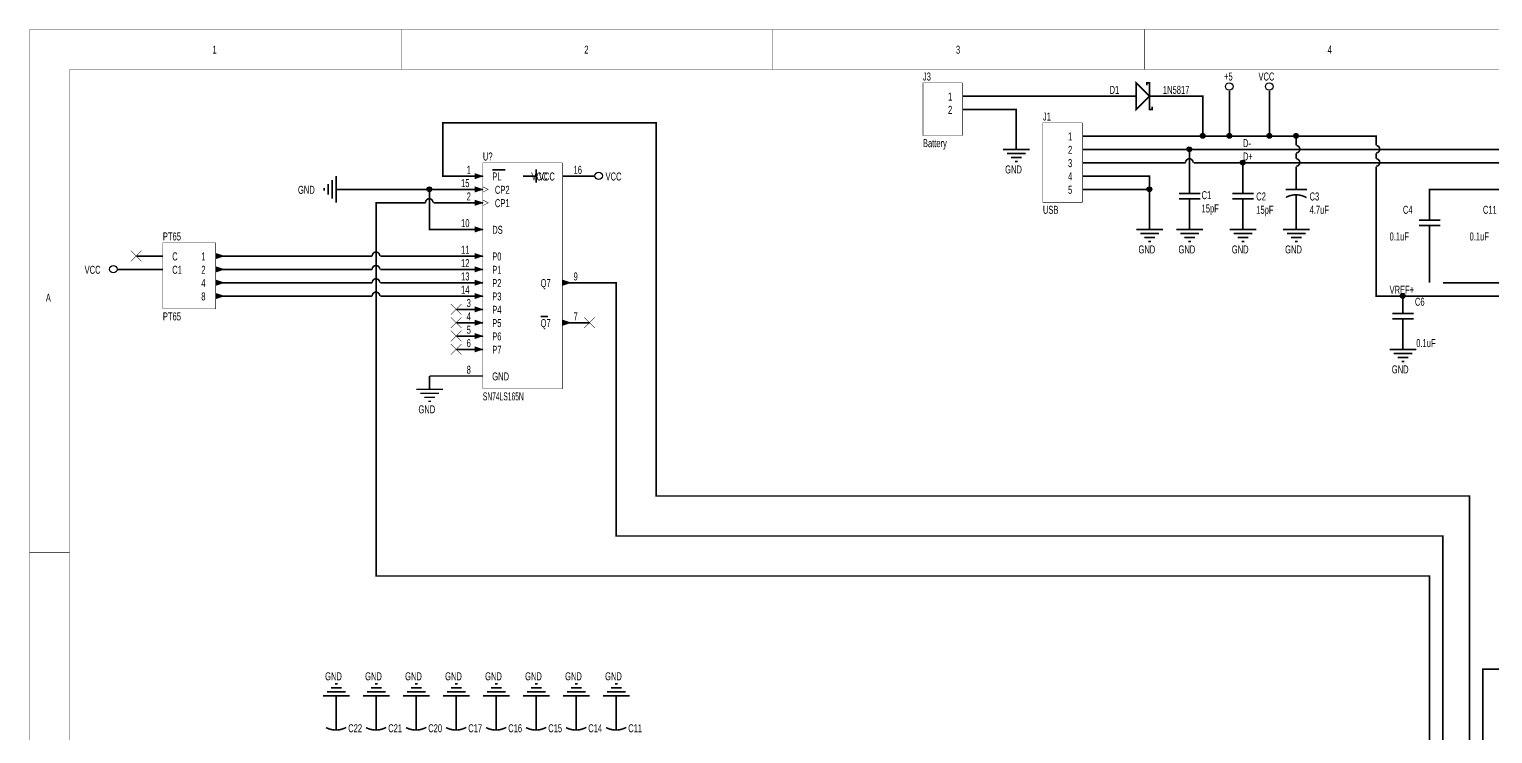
# Model space of a CAD drawing. Extents: x 0 to 22.3, y 0 to 15.7.
# Drawn here: x 0 to 10.97, y 10.42 to 15.7 of the extents above; entities that cross this region are included whole.
import ezdxf

# ---------------------------------------------------------------- set-up
doc = ezdxf.new("R2010")
doc.units = 0
doc.header["$MEASUREMENT"] = 0
doc.layers.get('0').update_dxf_attribs({"linetype": 'CONTINUOUS'})

msp = doc.modelspace()

# ---------------------------------------------------------------- linework, layer by layer
for points, const_width in [([(0, 15.700002), (22.296096, 15.700002), (22.296096, 0.003907), (0, 0.003907), (0, 15.700002)], 0.0039), ([(2.7875, 15.4), (2.7875, 15.7)], 0.0039), ([(5.575, 15.4), (5.575, 15.7)], 0.0039), ([(8.3625, 15.4), (8.3625, 15.7)], 0.0039), ([(0.299778, 15.400151), (21.996318, 15.400151), (21.996318, 0.303757), (0.299778, 0.303757), (0.299778, 15.400151)], 0.0039), ([(6.700253, 15.300201), (6.996128, 15.300201), (6.996128, 14.904306), (6.700253, 14.904306), (6.700253, 15.300201)], 0.0039), ([(8.42, 15.12), (8.42, 15.1), (8.4, 15.1), (8.4, 15.3), (8.38, 15.3), (8.38, 15.28)], 0.0118), ([(7, 15.2), (7.2, 15.2)], 0.0118), ([(7.2, 15.2), (8.1, 15.2)], 0.0118), ([(8.3, 15.2), (8.1, 15.2)], 0.0118), ([(8.4, 15.2), (8.6, 15.2)], 0.0118), ([(8.6, 15.2), (8.8, 15.2), (8.8, 14.9)], 0.0118), ([(9, 15.2), (9, 15.24)], 0.0118), ([(9, 15.2), (9, 14.9)], 0.0118), ([(9.3, 15.2), (9.3, 15.24)], 0.0118), ([(9.3, 15.2), (9.3, 14.9)], 0.0118), ([(7, 15.1), (7.2, 15.1)], 0.0118), ([(7.2, 15.1), (7.4, 15.1), (7.4, 14.9)], 0.0118), ([(3.2, 14.6), (3.1, 14.6), (3.1, 15), (4.7, 15), (4.7, 12.2), (10.8, 12.2), (10.8, 9.7)], 0.0118), ([(7.599586, 15.00035), (7.89633, 15.00035), (7.89633, 14.403686), (7.599586, 14.403686), (7.599586, 15.00035)], 0.0039), ([(7.4, 14.9), (7.4, 14.8)], 0.0118), ([(7.9, 14.9), (8.1, 14.9)], 0.0118), ([(8.1, 14.9), (10.1, 14.9), (10.1, 14.83)], 0.0118), ([(9.499801, 14.773971), (9.502235, 14.7742), (9.50464, 14.77464), (9.506998, 14.775288), (9.50929, 14.776139), (9.5115, 14.777186), (9.513609, 14.778423), (9.515603, 14.779838), (9.517466, 14.781422), (9.519184, 14.783162), (9.520744, 14.785045), (9.522133, 14.787057), (9.523342, 14.789183), (9.524361, 14.791406), (9.525183, 14.793709), (9.525801, 14.796075), (9.52621, 14.798486), (9.526408, 14.800924), (9.526392, 14.803369), (9.526164, 14.805804), (9.525724, 14.808209), (9.525076, 14.810567), (9.524225, 14.81286), (9.523178, 14.81507), (9.521942, 14.81718), (9.520527, 14.819174), (9.518943, 14.821037), (9.517204, 14.822756), (9.515321, 14.824316), (9.513309, 14.825706), (9.511184, 14.826915), (9.508961, 14.827934), (9.506659, 14.828756), (9.504293, 14.829374), (9.501882, 14.829783), (9.499997, 14.829955)], 0.0118), ([(9.5, 14.9), (9.5, 14.83)], 0.0118), ([(10.099744, 14.773994), (10.102175, 14.774256), (10.104574, 14.774729), (10.106922, 14.77541), (10.109203, 14.776292), (10.111397, 14.77737), (10.113489, 14.778636), (10.115463, 14.780079), (10.117304, 14.781688), (10.118998, 14.783452), (10.120531, 14.785357), (10.121893, 14.787388), (10.123072, 14.78953), (10.124061, 14.791767), (10.12485, 14.794081), (10.125435, 14.796456), (10.125811, 14.798872), (10.125975, 14.801312), (10.125925, 14.803757), (10.125663, 14.806188), (10.12519, 14.808588), (10.124509, 14.810937), (10.123627, 14.813217), (10.122549, 14.815412), (10.121284, 14.817505), (10.119841, 14.819479), (10.118232, 14.82132), (10.116469, 14.823014), (10.114564, 14.824548), (10.112534, 14.82591), (10.110392, 14.82709), (10.108156, 14.828078), (10.105842, 14.828868), (10.103468, 14.829453), (10.101052, 14.829829), (10.099994, 14.829926)], 0.0118), ([(7.3, 14.8), (7.5, 14.8)], 0.0118), ([(7.33, 14.77), (7.47, 14.77)], 0.0118), ([(7.36, 14.74), (7.44, 14.74)], 0.0118), ([(7.39, 14.71), (7.41, 14.71)], 0.0118), ([(7.9, 14.8), (8.1, 14.8)], 0.0118), ([(8.1, 14.8), (15.5, 14.8), (15.5, 8.4), (14, 8.4)], 0.0118), ([(8.726094, 14.700247), (8.726142, 14.702692), (8.725977, 14.705132), (8.7256, 14.707548), (8.725013, 14.709922), (8.724222, 14.712236), (8.723233, 14.714472), (8.722052, 14.716614), (8.720689, 14.718644), (8.719154, 14.720548), (8.71746, 14.722311), (8.715618, 14.723919), (8.713643, 14.725361), (8.71155, 14.726625), (8.709355, 14.727701), (8.707074, 14.728583), (8.704725, 14.729262), (8.702326, 14.729733), (8.699895, 14.729994), (8.69745, 14.730042), (8.695011, 14.729877), (8.692595, 14.729499), (8.690222, 14.728913), (8.687908, 14.728122), (8.685673, 14.727132), (8.683532, 14.725951), (8.681502, 14.724588), (8.679598, 14.723053), (8.677836, 14.721358), (8.676228, 14.719516), (8.674786, 14.71754), (8.673523, 14.715447), (8.672446, 14.713251), (8.671565, 14.71097), (8.670886, 14.708621), (8.670414, 14.706221), (8.670154, 14.70379), (8.670106, 14.701345), (8.670169, 14.700012)], 0.0118), ([(8.7, 14.8), (8.7, 14.6)], 0.0118), ([(9.499799, 14.674021), (9.502233, 14.67425), (9.504638, 14.674689), (9.506996, 14.675337), (9.509288, 14.676188), (9.511498, 14.677235), (9.513607, 14.678471), (9.515601, 14.679886), (9.517464, 14.68147), (9.519182, 14.68321), (9.520742, 14.685093), (9.522132, 14.687105), (9.523341, 14.689231), (9.524361, 14.691454), (9.525182, 14.693757), (9.5258, 14.696123), (9.52621, 14.698534), (9.526408, 14.700971), (9.526392, 14.703417), (9.526164, 14.705851), (9.525724, 14.708257), (9.525077, 14.710615), (9.524226, 14.712908), (9.523179, 14.715118), (9.521943, 14.717228), (9.520528, 14.719222), (9.518945, 14.721086), (9.517205, 14.722804), (9.515322, 14.724364), (9.513311, 14.725754), (9.511186, 14.726964), (9.508963, 14.727983), (9.506661, 14.728805), (9.504295, 14.729423), (9.501885, 14.729833), (9.5, 14.730005)], 0.0118), ([(9.5, 14.77), (9.5, 14.73)], 0.0118), ([(10.099742, 14.674043), (10.102172, 14.674305), (10.104571, 14.674778), (10.10692, 14.675459), (10.1092, 14.676341), (10.111395, 14.677419), (10.113487, 14.678684), (10.115461, 14.680127), (10.117302, 14.681736), (10.118996, 14.6835), (10.12053, 14.685404), (10.121891, 14.687435), (10.123071, 14.689577), (10.12406, 14.691814), (10.124849, 14.694128), (10.125435, 14.696503), (10.125811, 14.698919), (10.125975, 14.701359), (10.125925, 14.703804), (10.125663, 14.706236), (10.12519, 14.708635), (10.12451, 14.710984), (10.123628, 14.713265), (10.12255, 14.71546), (10.121286, 14.717552), (10.119843, 14.719527), (10.118234, 14.721368), (10.116471, 14.723062), (10.114567, 14.724596), (10.112536, 14.725958), (10.110394, 14.727138), (10.108158, 14.728127), (10.105844, 14.728917), (10.10347, 14.729502), (10.101054, 14.729878), (10.099998, 14.729976)], 0.0118), ([(10.1, 14.77), (10.1, 14.73)], 0.0118), ([(2.3, 14.6), (2.3, 14.4)], 0.0118), ([(3.4, 14.6), (3.2, 14.6)], 0.0118), ([(3.400089, 14.699631), (3.995742, 14.699631), (3.995742, 13.003514), (3.400089, 13.003514), (3.400089, 14.699631)], 0.0039), ([(3.511708, 14.647343), (3.47, 14.647343)], 0.0118), ([(3.567319, 14.647343), (3.511708, 14.647343)], 0.0118), ([(3.7, 14.6), (3.8, 14.6)], 0.0118), ([(3.8, 14.65), (3.8, 14.55)], 0.0118), ([(4, 14.6), (4.2, 14.6)], 0.0118), ([(4.2, 14.6), (4.24, 14.6)], 0.0118), ([(7.9, 14.7), (8.1, 14.7)], 0.0118), ([(7.9, 14.6), (8.1, 14.6)], 0.0118), ([(8.1, 14.7), (8.67, 14.7)], 0.0118), ([(8.1, 14.6), (8.4, 14.6), (8.4, 14.3)], 0.0118), ([(8.7, 14.5), (8.7, 14.6)], 0.0118), ([(8.73, 14.7), (15.4, 14.7), (15.4, 8.5), (14, 8.5)], 0.0118), ([(9.1, 14.7), (9.1, 14.6)], 0.0118), ([(9.1, 14.5), (9.1, 14.6)], 0.0118), ([(9.5, 14.67), (9.5, 14.6)], 0.0118), ([(9.5, 14.5), (9.5, 14.6)], 0.0118), ([(10.1, 14.67), (10.1, 13.7), (11.2, 13.7), (11.2, 9.7)], 0.0118), ([(2.21, 14.51), (2.21, 14.49)], 0.0118), ([(2.24, 14.54), (2.24, 14.46)], 0.0118), ([(2.27, 14.57), (2.27, 14.43)], 0.0118), ([(2.4, 14.5), (2.3, 14.5)], 0.0118), ([(2.4, 14.5), (3.2, 14.5)], 0.0118), ([(3.2, 14.2), (3, 14.2), (3, 14.5)], 0.0118), ([(3.4, 14.5), (3.2, 14.5)], 0.0118), ([(3.4, 14.52), (3.44, 14.5), (3.4, 14.48)], 0.0039), ([(7.9, 14.5), (8.1, 14.5)], 0.0118), ([(8.1, 14.5), (8.4, 14.5)], 0.0118), ([(8.7, 14.5), (8.7, 14.47)], 0.0118), ([(9.1, 14.5), (9.1, 14.47)], 0.0118), ([(9.42, 14.5), (9.58, 14.5)], 0.0118), ([(11.7, 13.8), (11.7, 14.5), (10.5, 14.5), (10.5, 14.4)], 0.0118), ([(2.97, 14.4), (2.6, 14.4), (2.6, 11.6), (10.5, 11.6), (10.5, 9.7)], 0.0118), ([(3.025962, 14.400273), (3.026021, 14.402718), (3.025866, 14.405159), (3.0255, 14.407576), (3.024924, 14.409953), (3.024143, 14.41227), (3.023163, 14.414511), (3.021992, 14.416658), (3.020638, 14.418694), (3.019111, 14.420604), (3.017425, 14.422375), (3.01559, 14.423991), (3.013621, 14.425441), (3.011534, 14.426715), (3.009343, 14.427801), (3.007067, 14.428692), (3.004721, 14.429382), (3.002324, 14.429864), (2.999894, 14.430136), (2.99745, 14.430194), (2.995009, 14.43004), (2.992592, 14.429673), (2.990216, 14.429097), (2.987899, 14.428316), (2.985659, 14.427336), (2.983513, 14.426164), (2.981477, 14.42481), (2.979567, 14.423284), (2.977797, 14.421596), (2.976181, 14.419761), (2.974731, 14.417792), (2.973458, 14.415704), (2.972371, 14.413514), (2.97148, 14.411236), (2.970791, 14.40889), (2.970309, 14.406493), (2.970037, 14.404062), (2.969979, 14.401617), (2.970057, 14.400004)], 0.0118), ([(3.2, 14.4), (3.03, 14.4)], 0.0118), ([(3.4, 14.4), (3.2, 14.4)], 0.0118), ([(3.4, 14.42), (3.44, 14.4), (3.4, 14.38)], 0.0039), ([(8.62, 14.47), (8.78, 14.47)], 0.0118), ([(8.78, 14.43), (8.62, 14.43)], 0.0118), ([(8.7, 14.4), (8.7, 14.43)], 0.0118), ([(8.7, 14.4), (8.7, 14.3)], 0.0118), ([(9.02, 14.47), (9.18, 14.47)], 0.0118), ([(9.18, 14.43), (9.02, 14.43)], 0.0118), ([(9.1, 14.4), (9.1, 14.43)], 0.0118), ([(9.1, 14.4), (9.1, 14.3)], 0.0118), ([(9.499996, 14.459737), (9.486225, 14.459313), (9.472543, 14.45769), (9.459055, 14.454881), (9.445863, 14.450906), (9.433067, 14.445796), (9.422204, 14.440387)], 0.0118), ([(9.576811, 14.438656), (9.564585, 14.445008), (9.551851, 14.450271), (9.538708, 14.454403), (9.525254, 14.457374), (9.511593, 14.459161), (9.499996, 14.459737)], 0.0118), ([(9.5, 14.46), (9.5, 14.4)], 0.0118), ([(9.5, 14.4), (9.5, 14.3)], 0.0118), ([(10.5, 14.3), (10.5, 14.4)], 0.0118), ([(8.4, 14.3), (8.4, 14.2)], 0.0118), ([(8.7, 14.3), (8.7, 14.2)], 0.0118), ([(9.1, 14.3), (9.1, 14.2)], 0.0118), ([(9.5, 14.3), (9.5, 14.2)], 0.0118), ([(10.42, 14.27), (10.58, 14.27)], 0.0118), ([(10.5, 14.3), (10.5, 14.27)], 0.0118), ([(3.4, 14.2), (3.2, 14.2)], 0.0118), ([(8.3, 14.2), (8.5, 14.2)], 0.0118), ([(8.33, 14.17), (8.47, 14.17)], 0.0118), ([(8.6, 14.2), (8.8, 14.2)], 0.0118), ([(8.63, 14.17), (8.77, 14.17)], 0.0118), ([(9, 14.2), (9.2, 14.2)], 0.0118), ([(9.03, 14.17), (9.17, 14.17)], 0.0118), ([(9.4, 14.2), (9.6, 14.2)], 0.0118), ([(9.43, 14.17), (9.57, 14.17)], 0.0118), ([(10.58, 14.23), (10.42, 14.23)], 0.0118), ([(10.5, 14.2), (10.5, 14.23)], 0.0118), ([(10.5, 14.2), (10.5, 14.1)], 0.0118), ([(1.000128, 14.09993), (1.39593, 14.09993), (1.39593, 13.604085), (1.000128, 13.604085), (1.000128, 14.09993)], 0.0039), ([(8.36, 14.14), (8.44, 14.14)], 0.0118), ([(8.39, 14.11), (8.41, 14.11)], 0.0118), ([(8.66, 14.14), (8.74, 14.14)], 0.0118), ([(8.69, 14.11), (8.71, 14.11)], 0.0118), ([(9.06, 14.14), (9.14, 14.14)], 0.0118), ([(9.09, 14.11), (9.11, 14.11)], 0.0118), ([(9.46, 14.14), (9.54, 14.14)], 0.0118), ([(9.49, 14.11), (9.51, 14.11)], 0.0118), ([(10.5, 14.1), (10.5, 13.8)], 0.0118), ([(0.76, 13.96), (0.84, 14.04)], 0.0039), ([(0.76, 14.04), (0.84, 13.96)], 0.0039), ([(1, 14), (0.8, 14)], 0.0118), ([(1.4, 14), (1.6, 14)], 0.0118), ([(2.57, 14), (1.6, 14)], 0.0118), ([(2.626244, 14.00028), (2.62632, 14.002724), (2.626182, 14.005166), (2.625832, 14.007586), (2.625273, 14.009967), (2.624508, 14.012289), (2.623543, 14.014537), (2.622387, 14.016691), (2.621047, 14.018737), (2.619534, 14.020658), (2.617859, 14.02244), (2.616036, 14.024069), (2.614077, 14.025533), (2.611999, 14.02682), (2.609816, 14.027922), (2.607545, 14.028829), (2.605204, 14.029534), (2.60281, 14.030033), (2.600382, 14.030321), (2.597939, 14.030397), (2.595497, 14.030259), (2.593078, 14.029909), (2.590698, 14.029349), (2.588375, 14.028584), (2.586129, 14.02762), (2.583974, 14.026463), (2.581929, 14.025123), (2.580009, 14.023609), (2.578227, 14.021934), (2.576598, 14.02011), (2.575135, 14.018152), (2.573848, 14.016072), (2.572746, 14.013889), (2.57184, 14.011618), (2.571134, 14.009277), (2.570635, 14.006882), (2.570347, 14.004454), (2.570272, 14.00201), (2.570367, 14.00003)], 0.0118), ([(3.2, 14), (2.63, 14)], 0.0118), ([(3.4, 14), (3.2, 14)], 0.0118), ([(0.7, 13.9), (0.66, 13.9)], 0.0118), ([(1, 13.9), (0.7, 13.9)], 0.0118), ([(1.4, 13.9), (1.6, 13.9)], 0.0118), ([(1.6, 13.9), (2.57, 13.9)], 0.0118), ([(2.626287, 13.800187), (2.626303, 13.802632), (2.626106, 13.80507), (2.625698, 13.807481), (2.625081, 13.809847), (2.62426, 13.812151), (2.623242, 13.814374), (2.622034, 13.8165), (2.620645, 13.818513), (2.619086, 13.820396), (2.617368, 13.822137), (2.615506, 13.823722), (2.613513, 13.825138), (2.611403, 13.826375), (2.609195, 13.827423), (2.606903, 13.828275), (2.604545, 13.828924), (2.60214, 13.829364), (2.599706, 13.829594), (2.597261, 13.82961), (2.594824, 13.829414), (2.592413, 13.829005), (2.590048, 13.828388), (2.587745, 13.827567), (2.585522, 13.826548), (2.583396, 13.82534), (2.581384, 13.823951), (2.5795, 13.822391), (2.57776, 13.820674), (2.576176, 13.818811), (2.57476, 13.816817), (2.573523, 13.814708), (2.572475, 13.812498), (2.571624, 13.810206), (2.570975, 13.807848), (2.570534, 13.805443), (2.570305, 13.803008), (2.570289, 13.800563), (2.570314, 13.800017)], 0.0118), ([(2.626289, 13.900181), (2.626301, 13.902626), (2.626101, 13.905064), (2.625689, 13.907474), (2.625068, 13.909839), (2.624244, 13.912142), (2.623222, 13.914363), (2.62201, 13.916487), (2.620618, 13.918498), (2.619056, 13.920379), (2.617336, 13.922117), (2.615471, 13.923699), (2.613476, 13.925112), (2.611365, 13.926345), (2.609154, 13.92739), (2.606861, 13.928238), (2.604502, 13.928884), (2.602097, 13.929321), (2.599662, 13.929546), (2.597217, 13.929559), (2.594781, 13.929358), (2.592371, 13.928946), (2.590006, 13.928325), (2.587704, 13.927501), (2.585483, 13.926479), (2.583359, 13.925267), (2.581349, 13.923874), (2.579468, 13.922312), (2.57773, 13.920592), (2.576149, 13.918727), (2.574736, 13.916731), (2.573503, 13.914619), (2.572458, 13.912408), (2.57161, 13.910114), (2.570965, 13.907755), (2.570528, 13.905349), (2.570303, 13.902914), (2.57029, 13.900469), (2.570311, 13.900017)], 0.0118), ([(2.63, 13.9), (3.2, 13.9)], 0.0118), ([(3.4, 13.9), (3.2, 13.9)], 0.0118), ([(1.4, 13.8), (1.6, 13.8)], 0.0118), ([(1.6, 13.8), (2.57, 13.8)], 0.0118), ([(2.626284, 13.700193), (2.626305, 13.702638), (2.626112, 13.705076), (2.625707, 13.707488), (2.625094, 13.709855), (2.624277, 13.71216), (2.623262, 13.714385), (2.622057, 13.716513), (2.620671, 13.718527), (2.619115, 13.720414), (2.617401, 13.722157), (2.615541, 13.723745), (2.613549, 13.725164), (2.611442, 13.726404), (2.609235, 13.727456), (2.606944, 13.728311), (2.604588, 13.728964), (2.602184, 13.729408), (2.59975, 13.729641), (2.597305, 13.729662), (2.594868, 13.729469), (2.592456, 13.729064), (2.59009, 13.728451), (2.587785, 13.727633), (2.585561, 13.726618), (2.583433, 13.725413), (2.581419, 13.724027), (2.579533, 13.722471), (2.57779, 13.720756), (2.576203, 13.718895), (2.574784, 13.716904), (2.573544, 13.714796), (2.572492, 13.712589), (2.571637, 13.710298), (2.570985, 13.707941), (2.57054, 13.705536), (2.570307, 13.703102), (2.570287, 13.700656), (2.570317, 13.700018)], 0.0118), ([(2.63, 13.8), (3.2, 13.8)], 0.0118), ([(3.4, 13.8), (3.2, 13.8)], 0.0118), ([(4, 13.8), (4.2, 13.8)], 0.0118), ([(10.6, 9.7), (10.6, 11.9), (4.4, 11.9), (4.4, 13.8), (4.2, 13.8)], 0.0118), ([(10.6, 13.8), (11.3, 13.8), (11.3, 9.7)], 0.0118), ([(1.4, 13.7), (1.6, 13.7)], 0.0118), ([(1.6, 13.7), (2.57, 13.7)], 0.0118), ([(2.63, 13.7), (3.2, 13.7)], 0.0118), ([(3.16, 13.56), (3.24, 13.64)], 0.0039), ([(3.16, 13.64), (3.24, 13.56)], 0.0039), ([(3.4, 13.7), (3.2, 13.7)], 0.0118), ([(10.3, 13.6), (10.3, 13.7)], 0.0118), ([(3.16, 13.46), (3.24, 13.54)], 0.0039), ([(3.16, 13.54), (3.24, 13.46)], 0.0039), ([(3.4, 13.6), (3.2, 13.6)], 0.0118), ([(3.4, 13.5), (3.2, 13.5)], 0.0118), ([(3.888292, 13.547343), (3.832681, 13.547343)], 0.0118), ([(4, 13.5), (4.2, 13.5)], 0.0118), ([(4.16, 13.46), (4.24, 13.54)], 0.0039), ([(4.16, 13.54), (4.24, 13.46)], 0.0039), ([(10.22, 13.57), (10.38, 13.57)], 0.0118), ([(10.38, 13.53), (10.22, 13.53)], 0.0118), ([(10.3, 13.6), (10.3, 13.57)], 0.0118), ([(10.3, 13.5), (10.3, 13.53)], 0.0118), ([(10.3, 13.5), (10.3, 13.4)], 0.0118), ([(3.16, 13.36), (3.24, 13.44)], 0.0039), ([(3.16, 13.44), (3.24, 13.36)], 0.0039), ([(3.4, 13.4), (3.2, 13.4)], 0.0118), ([(10.3, 13.4), (10.3, 13.3)], 0.0118), ([(3.16, 13.26), (3.24, 13.34)], 0.0039), ([(3.16, 13.34), (3.24, 13.26)], 0.0039), ([(3.4, 13.3), (3.2, 13.3)], 0.0118), ([(10.2, 13.3), (10.4, 13.3)], 0.0118), ([(10.23, 13.27), (10.37, 13.27)], 0.0118), ([(10.26, 13.24), (10.34, 13.24)], 0.0118), ([(10.29, 13.21), (10.31, 13.21)], 0.0118), ([(3, 13.1), (3, 13)], 0.0118), ([(3.2, 13.1), (3, 13.1)], 0.0118), ([(3.4, 13.1), (3.2, 13.1)], 0.0118), ([(2.9, 13), (3.1, 13)], 0.0118), ([(2.93, 12.97), (3.07, 12.97)], 0.0118), ([(2.96, 12.94), (3.04, 12.94)], 0.0118), ([(2.99, 12.91), (3.01, 12.91)], 0.0118), ([(0.3, 11.775), (0, 11.775)], 0.0039), ([(10.9, 9.7), (10.9, 10.9), (11.17, 10.9)], 0.0118), ([(2.26, 10.76), (2.34, 10.76)], 0.0118), ([(2.29, 10.79), (2.31, 10.79)], 0.0118), ([(2.56, 10.76), (2.64, 10.76)], 0.0118), ([(2.59, 10.79), (2.61, 10.79)], 0.0118), ([(2.86, 10.76), (2.94, 10.76)], 0.0118), ([(2.89, 10.79), (2.91, 10.79)], 0.0118), ([(3.16, 10.76), (3.24, 10.76)], 0.0118), ([(3.19, 10.79), (3.21, 10.79)], 0.0118), ([(3.46, 10.76), (3.54, 10.76)], 0.0118), ([(3.49, 10.79), (3.51, 10.79)], 0.0118), ([(3.76, 10.76), (3.84, 10.76)], 0.0118), ([(3.79, 10.79), (3.81, 10.79)], 0.0118), ([(4.06, 10.76), (4.14, 10.76)], 0.0118), ([(4.09, 10.79), (4.11, 10.79)], 0.0118), ([(4.36, 10.76), (4.44, 10.76)], 0.0118), ([(4.39, 10.79), (4.41, 10.79)], 0.0118), ([(2.2, 10.7), (2.4, 10.7)], 0.0118), ([(2.23, 10.73), (2.37, 10.73)], 0.0118), ([(2.3, 10.6), (2.3, 10.7)], 0.0118), ([(2.5, 10.7), (2.7, 10.7)], 0.0118), ([(2.53, 10.73), (2.67, 10.73)], 0.0118), ([(2.6, 10.6), (2.6, 10.7)], 0.0118), ([(2.8, 10.7), (3, 10.7)], 0.0118), ([(2.83, 10.73), (2.97, 10.73)], 0.0118), ([(2.9, 10.6), (2.9, 10.7)], 0.0118), ([(3.1, 10.7), (3.3, 10.7)], 0.0118), ([(3.13, 10.73), (3.27, 10.73)], 0.0118), ([(3.2, 10.6), (3.2, 10.7)], 0.0118), ([(3.4, 10.7), (3.6, 10.7)], 0.0118), ([(3.43, 10.73), (3.57, 10.73)], 0.0118), ([(3.5, 10.6), (3.5, 10.7)], 0.0118), ([(3.7, 10.7), (3.9, 10.7)], 0.0118), ([(3.73, 10.73), (3.87, 10.73)], 0.0118), ([(3.8, 10.6), (3.8, 10.7)], 0.0118), ([(4, 10.7), (4.2, 10.7)], 0.0118), ([(4.03, 10.73), (4.17, 10.73)], 0.0118), ([(4.1, 10.6), (4.1, 10.7)], 0.0118), ([(4.3, 10.7), (4.5, 10.7)], 0.0118), ([(4.33, 10.73), (4.47, 10.73)], 0.0118), ([(4.4, 10.6), (4.4, 10.7)], 0.0118), ([(2.3, 10.5), (2.3, 10.6)], 0.0118), ([(2.6, 10.5), (2.6, 10.6)], 0.0118), ([(2.9, 10.5), (2.9, 10.6)], 0.0118), ([(3.2, 10.5), (3.2, 10.6)], 0.0118), ([(3.5, 10.5), (3.5, 10.6)], 0.0118), ([(3.8, 10.5), (3.8, 10.6)], 0.0118), ([(4.1, 10.5), (4.1, 10.6)], 0.0118), ([(4.4, 10.5), (4.4, 10.6)], 0.0118), ([(2.223754, 10.46251), (2.236182, 10.456561), (2.249081, 10.451717), (2.262352, 10.448017), (2.275896, 10.445488), (2.289608, 10.444148), (2.299953, 10.443932)], 0.0118), ([(2.299953, 10.443932), (2.313709, 10.444696), (2.327347, 10.446656), (2.340762, 10.449798), (2.353852, 10.454097), (2.366517, 10.459521), (2.375295, 10.464087)], 0.0118), ([(2.3, 10.44), (2.3, 10.5)], 0.0118), ([(2.523702, 10.462419), (2.536137, 10.456485), (2.549042, 10.451658), (2.562318, 10.447973), (2.575865, 10.445461), (2.589579, 10.444138), (2.599948, 10.443935)], 0.0118), ([(2.599948, 10.443935), (2.613703, 10.444718), (2.627338, 10.446697), (2.640748, 10.449857), (2.653832, 10.454174), (2.66649, 10.459615), (2.675237, 10.464179)], 0.0118), ([(2.6, 10.44), (2.6, 10.5)], 0.0118), ([(2.823548, 10.462506), (2.83601, 10.456557), (2.848944, 10.451715), (2.862253, 10.448015), (2.875833, 10.445486), (2.889584, 10.444148), (2.899958, 10.443932)], 0.0118), ([(2.899958, 10.443932), (2.913752, 10.444697), (2.927427, 10.446658), (2.940879, 10.449801), (2.954004, 10.454101), (2.966704, 10.459526), (2.975505, 10.464091)], 0.0118), ([(2.9, 10.44), (2.9, 10.5)], 0.0118), ([(3.123802, 10.462593), (3.136223, 10.45663), (3.149116, 10.451772), (3.162384, 10.448057), (3.175925, 10.445512), (3.189636, 10.444158), (3.199958, 10.44393)], 0.0118), ([(3.199958, 10.44393), (3.213715, 10.444676), (3.227355, 10.44662), (3.240774, 10.449745), (3.253869, 10.454028), (3.266542, 10.459436), (3.275348, 10.464003)], 0.0118), ([(3.2, 10.44), (3.2, 10.5)], 0.0118), ([(3.42375, 10.462502), (3.436178, 10.456554), (3.449077, 10.451712), (3.462349, 10.448013), (3.475893, 10.445485), (3.489606, 10.444148), (3.499953, 10.443932)], 0.0118), ([(3.499953, 10.443932), (3.513709, 10.444698), (3.527346, 10.44666), (3.540761, 10.449803), (3.55385, 10.454104), (3.566515, 10.45953), (3.57529, 10.464095)], 0.0118), ([(3.5, 10.44), (3.5, 10.5)], 0.0118), ([(3.723698, 10.462411), (3.736133, 10.456479), (3.749038, 10.451652), (3.762315, 10.44797), (3.775862, 10.445458), (3.789576, 10.444137), (3.799947, 10.443935)], 0.0118), ([(3.799947, 10.443935), (3.813702, 10.444719), (3.827337, 10.4467), (3.840747, 10.449862), (3.853831, 10.454181), (3.866488, 10.459624), (3.875232, 10.464187)], 0.0118), ([(3.8, 10.44), (3.8, 10.5)], 0.0118), ([(4.023543, 10.462498), (4.036006, 10.456551), (4.048941, 10.451709), (4.06225, 10.448011), (4.075831, 10.445484), (4.089581, 10.444147), (4.099958, 10.443932)], 0.0118), ([(4.099958, 10.443932), (4.113752, 10.444699), (4.127426, 10.446662), (4.140877, 10.449806), (4.154003, 10.454107), (4.166702, 10.459534), (4.1755, 10.464099)], 0.0118), ([(4.1, 10.44), (4.1, 10.5)], 0.0118), ([(4.323798, 10.462585), (4.336219, 10.456623), (4.349113, 10.451767), (4.362381, 10.448053), (4.375922, 10.44551), (4.389633, 10.444157), (4.399958, 10.44393)], 0.0118), ([(4.399958, 10.44393), (4.413715, 10.444678), (4.427355, 10.446623), (4.440773, 10.44975), (4.453868, 10.454034), (4.466539, 10.459444), (4.475343, 10.464011)], 0.0118), ([(4.4, 10.44), (4.4, 10.5)], 0.0118)]:
    msp.add_lwpolyline(points, dxfattribs=dict(const_width=const_width))
for points, const_width in [([(8.3, 15.1), (8.4, 15.2), (8.3, 15.3), (8.3, 15.1)], 0.0118), ([(3.34, 14.62), (3.4, 14.6), (3.34, 14.58), (3.34, 14.62)], 0.0039), ([(3.34, 14.52), (3.4, 14.5), (3.34, 14.48), (3.34, 14.52)], 0.0039), ([(3.34, 14.42), (3.4, 14.4), (3.34, 14.38), (3.34, 14.42)], 0.0039), ([(3.34, 14.22), (3.4, 14.2), (3.34, 14.18), (3.34, 14.22)], 0.0039), ([(1.46, 14), (1.4, 14.02), (1.4, 13.98), (1.46, 14)], 0.0039), ([(3.34, 14.02), (3.4, 14), (3.34, 13.98), (3.34, 14.02)], 0.0039), ([(1.46, 13.9), (1.4, 13.92), (1.4, 13.88), (1.46, 13.9)], 0.0039), ([(3.34, 13.92), (3.4, 13.9), (3.34, 13.88), (3.34, 13.92)], 0.0039), ([(1.46, 13.8), (1.4, 13.82), (1.4, 13.78), (1.46, 13.8)], 0.0039), ([(1.46, 13.7), (1.4, 13.72), (1.4, 13.68), (1.46, 13.7)], 0.0039), ([(3.34, 13.82), (3.4, 13.8), (3.34, 13.78), (3.34, 13.82)], 0.0039), ([(3.34, 13.72), (3.4, 13.7), (3.34, 13.68), (3.34, 13.72)], 0.0039), ([(4.06, 13.8), (4, 13.82), (4, 13.78), (4.06, 13.8)], 0.0039), ([(3.34, 13.62), (3.4, 13.6), (3.34, 13.58), (3.34, 13.62)], 0.0039), ([(3.34, 13.52), (3.4, 13.5), (3.34, 13.48), (3.34, 13.52)], 0.0039), ([(4.06, 13.5), (4, 13.52), (4, 13.48), (4.06, 13.5)], 0.0039), ([(3.34, 13.42), (3.4, 13.4), (3.34, 13.38), (3.34, 13.42)], 0.0039), ([(3.34, 13.32), (3.4, 13.3), (3.34, 13.28), (3.34, 13.32)], 0.0039)]:
    msp.add_lwpolyline(points, close=True, dxfattribs=dict(const_width=const_width))
at = {"const_width": 0.02}
for points in [[(8.69, 14.8, 1), (8.71, 14.8, 1)], [(8.79, 14.9, 1), (8.81, 14.9, 1)], [(8.99, 14.9, 1), (9.01, 14.9, 1)], [(9.29, 14.9, 1), (9.31, 14.9, 1)], [(9.49, 14.9, 1), (9.51, 14.9, 1)], [(9.09, 14.7, 1), (9.11, 14.7, 1)], [(2.99, 14.5, 1), (3.01, 14.5, 1)], [(8.39, 14.5, 1), (8.41, 14.5, 1)], [(10.29, 13.7, 1), (10.31, 13.7, 1)]]:
    msp.add_lwpolyline(points, format="xyb", close=True, dxfattribs=at)
for centre, major_axis, ratio in [((8.997902, 15.272169), (0, 0.028032), 0.9998), ((9.29768, 15.272169), (0, 0.028032), 0.9998), ((8.69769, 14.801534), (0, 0.018037), 0.999811), ((8.79805, 14.902353), (0.018468, 0), 0.976641), ((8.998336, 14.902353), (0, 0.018037), 0.999834), ((9.298114, 14.902353), (0, 0.018037), 0.999811), ((9.497966, 14.902353), (0, 0.018037), 0.999834), ((9.098262, 14.701584), (0, 0.018037), 0.999811), ((4.268363, 14.602068), (0, 0.028032), 0.9998), ((2.998434, 14.501683), (0, 0.018037), 0.999823), ((8.397912, 14.501683), (0, 0.018037), 0.999834), ((0.628451, 13.901548), (0, 0.028032), 0.9998), ((10.298243, 13.702082), (0, 0.018037), 0.999834)]:
    msp.add_ellipse(centre, major_axis=major_axis, ratio=ratio)
for points in [[(3.33805, 14.57729), (3.40617, 14.6), (3.33805, 14.62271)], [(3.33805, 14.47729), (3.40617, 14.5), (3.33805, 14.52271)], [(3.33805, 14.37729), (3.40617, 14.4), (3.33805, 14.42271)], [(3.33805, 14.17729), (3.40617, 14.2), (3.33805, 14.22271)], [(1.39805, 13.97729), (1.46617, 14), (1.39805, 14.02271)], [(3.33805, 13.97729), (3.40617, 14), (3.33805, 14.02271)], [(1.39805, 13.87729), (1.46617, 13.9), (1.39805, 13.92271)], [(3.33805, 13.87729), (3.40617, 13.9), (3.33805, 13.92271)], [(1.39805, 13.77729), (1.46617, 13.8), (1.39805, 13.82271)], [(1.39805, 13.67729), (1.46617, 13.7), (1.39805, 13.72271)], [(3.33805, 13.77729), (3.40617, 13.8), (3.33805, 13.82271)], [(3.33805, 13.67729), (3.40617, 13.7), (3.33805, 13.72271)], [(3.99805, 13.77729), (4.06617, 13.8), (3.99805, 13.82271)], [(3.33805, 13.57729), (3.40617, 13.6), (3.33805, 13.62271)], [(3.33805, 13.47729), (3.40617, 13.5), (3.33805, 13.52271)], [(3.99805, 13.47729), (4.06617, 13.5), (3.99805, 13.52271)], [(3.33805, 13.37729), (3.40617, 13.4), (3.33805, 13.42271)], [(3.33805, 13.27729), (3.40617, 13.3), (3.33805, 13.32271)]]:
    msp.add_solid(points)

# ---------------------------------------------------------------- texts
for s, width, p in [('1', 0.65, (1.372896, 15.518671)), ('2', 0.65, (4.160396, 15.518671)), ('3', 0.65, (6.947896, 15.518671)), ('4', 0.65, (9.735396, 15.518671)), ('J3', 0.65, (6.7, 15.317343)), ('+5', 0.65, (8.958292, 15.317343)), ('VCC', 0.65, (9.216584, 15.317343)), ('D1', 0.65, (8.1, 15.217343)), ('1N5817', 0.65, (8.5, 15.217343)), ('1', 0.65, (6.888292, 15.167343)), ('2', 0.65, (6.888292, 15.067343)), ('J1', 0.65, (7.6, 15.017343)), ('1', 0.65, (7.788292, 14.867343)), ('Battery', 0.65, (6.7, 14.817343)), ('2', 0.65, (7.788292, 14.767343)), ('D-', 0.65, (9.1, 14.817343)), ('U?', 0.65, (3.4, 14.717343)), ('3', 0.65, (7.788292, 14.667343)), ('D+', 0.65, (9.1, 14.717343)), ('1', 0.65, (3.278292, 14.617343)), ('PL', 0.65, (3.47, 14.567343)), ('VCC', 0.65, (3.763167, 14.567343)), ('VCC', 0.65, (3.82, 14.567343)), ('16', 0.65, (4.08, 14.617343)), ('VCC', 0.65, (4.32, 14.567343)), ('GND', 0.65, (7.316584, 14.62)), ('4', 0.65, (7.788292, 14.567343)), ('GND', 0.65, (2.013167, 14.467343)), ('15', 0.65, (3.236584, 14.517343)), ('CP2', 0.65, (3.49, 14.467343)), ('5', 0.65, (7.788292, 14.467343)), ('C1', 0.65, (8.79, 14.427343)), ('2', 0.65, (3.278292, 14.417343)), ('CP1', 0.65, (3.49, 14.367343)), ('USB', 0.65, (7.6, 14.317343)), ('15pF', 0.65, (8.79, 14.327343)), ('C2', 0.65, (9.2, 14.417343)), ('C3', 0.65, (9.6, 14.417343)), ('C4', 0.65, (10.3, 14.317343)), ('C11', 0.65, (10.9, 14.317343)), ('10', 0.65, (3.236584, 14.217343)), ('15pF', 0.65, (9.2, 14.317343)), ('4.7uF', 0.65, (9.6, 14.317343)), ('PT65', 0.65, (1, 14.117343)), ('DS', 0.65, (3.47, 14.167343)), ('0.1uF', 0.65, (10.2, 14.117343)), ('0.1uF', 0.65, (10.8, 14.117343)), ('11', 0.65, (3.236584, 14.017343)), ('GND', 0.65, (8.316584, 14.02)), ('GND', 0.65, (8.616584, 14.02)), ('GND', 0.65, (9.016584, 14.02)), ('GND', 0.65, (9.416584, 14.02)), ('C', 0.65, (1.07, 13.967343)), ('1', 0.65, (1.288292, 13.967343)), ('12', 0.65, (3.236584, 13.917343)), ('P0', 0.65, (3.47, 13.967343)), ('VCC', 0.65, (0.413167, 13.867343)), ('C1', 0.65, (1.07, 13.867343)), ('2', 0.65, (1.288292, 13.867343)), ('13', 0.65, (3.236584, 13.817343)), ('P1', 0.65, (3.47, 13.867343)), ('9', 0.65, (4.08, 13.817343)), ('4', 0.65, (1.288292, 13.767343)), ('8', 0.65, (1.288292, 13.667343)), ('14', 0.65, (3.236584, 13.717343)), ('P2', 0.65, (3.47, 13.767343)), ('P3', 0.65, (3.47, 13.667343)), ('Q7', 0.65, (3.832681, 13.767343)), ('VREF+', 0.65, (10.2, 13.717343)), ('A', 0.65, (0.122194, 13.6575)), ('3', 0.65, (3.278292, 13.617343)), ('P4', 0.65, (3.47, 13.567343)), ('C6', 0.65, (10.39, 13.627343)), ('PT65', 0.65, (1, 13.517343)), ('4', 0.65, (3.278292, 13.517343)), ('P5', 0.65, (3.47, 13.467343)), ('Q7', 0.65, (3.832681, 13.467343)), ('7', 0.65, (4.08, 13.517343)), ('5', 0.65, (3.278292, 13.417343)), ('P6', 0.65, (3.47, 13.367343)), ('6', 0.65, (3.278292, 13.317343)), ('P7', 0.65, (3.47, 13.267343)), ('0.1uF', 0.65, (10.4, 13.317343)), ('8', 0.65, (3.278292, 13.117343)), ('GND', 0.65, (10.216584, 13.12)), ('GND', 0.65, (3.47, 13.067343)), ('SN74LS165N', 0.5, (3.4, 12.917343)), ('GND', 0.65, (2.916584, 12.82)), ('GND', 0.65, (2.216584, 10.817343)), ('GND', 0.65, (2.516584, 10.817343)), ('GND', 0.65, (2.816584, 10.817343)), ('GND', 0.65, (3.116584, 10.817343)), ('GND', 0.65, (3.416584, 10.817343)), ('GND', 0.65, (3.716584, 10.817343)), ('GND', 0.65, (4.016584, 10.817343)), ('GND', 0.65, (4.316584, 10.817343)), ('C22', 0.65, (2.39, 10.427343)), ('C21', 0.65, (2.69, 10.427343)), ('C20', 0.65, (2.99, 10.427343)), ('C17', 0.65, (3.29, 10.427343)), ('C16', 0.65, (3.59, 10.427343)), ('C15', 0.65, (3.89, 10.427343)), ('C14', 0.65, (4.19, 10.427343)), ('C11', 0.65, (4.49, 10.427343))]:
    msp.add_text(s, height=0.06, dxfattribs=dict(width=width)).set_placement(p)

doc.saveas('drawing.dxf')
